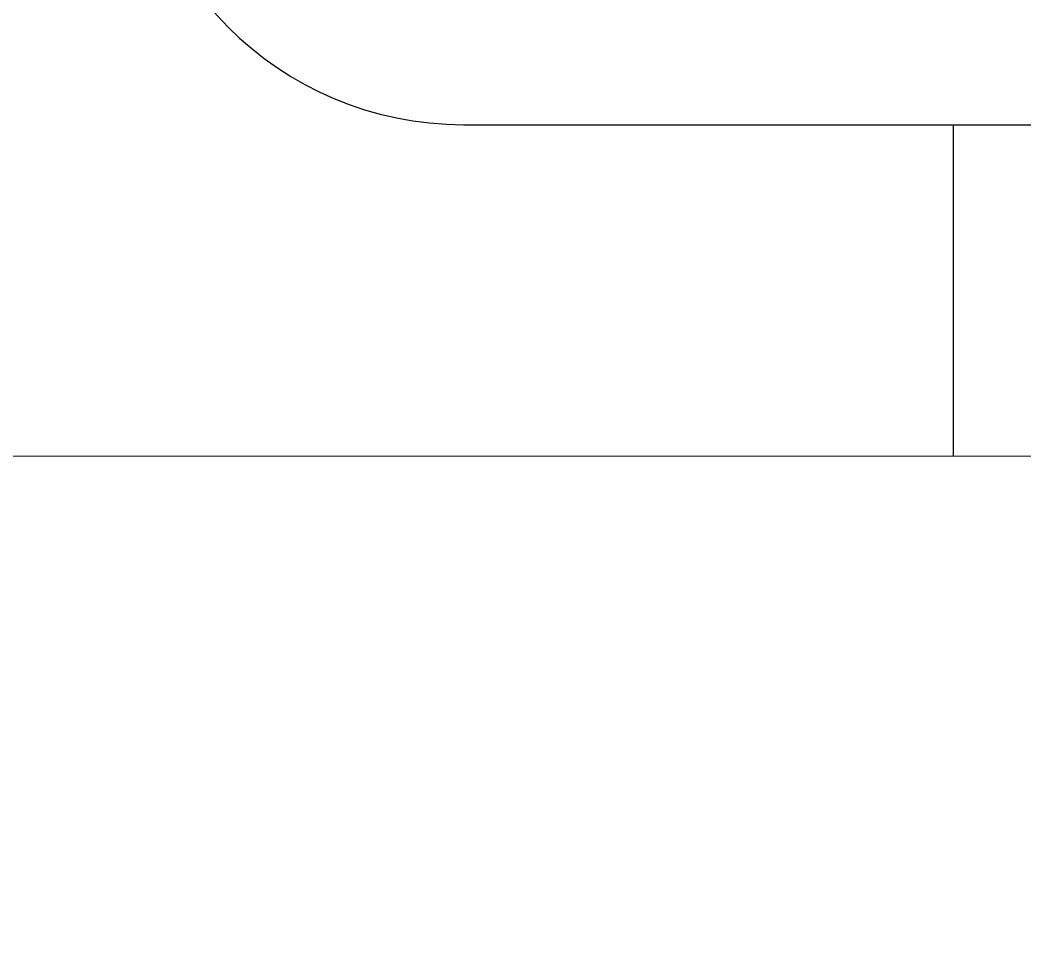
# Model space of a CAD drawing. Extents: x -12260 to 57327, y -29287 to 19916.
# Drawn here: x 12622.7 to 12681.8, y 7732.3 to 7786.1 of the extents above; entities that cross this region are included whole.
import ezdxf

# ---------------------------------------------------------------- set-up
doc = ezdxf.new("R2010")
doc.units = 0
doc.header["$LTSCALE"] = 0.25
doc.linetypes.add('DASHDOT', pattern=[25.4, 12.7, -6.35, 0, -6.35])
for name, color, linetype, lineweight in [('01-First Floor$0$LOADING', 253, 'Continuous', 5), ('01-First Floor$0$NEW Wall', 166, 'Continuous', 5), ('E-DIM', 6, 'Continuous', 18), ('E-LITE-CLNG-CNDT', 6, 'DASHDOT', 35)]:
    doc.layers.add(name, color=color, linetype=linetype, lineweight=lineweight)
doc.styles.get("Standard").update_dxf_attribs({"font": 'romans.shx'})
doc.dimstyles.get("Standard").update_dxf_attribs({"dimtxt": 150, "dimasz": 150, "dimexe": 0.18, "dimexo": 0.0625, "dimgap": 0.09, "dimtad": 0, "dimtih": 1, "dimtoh": 1, "dimdec": 0, "dimlfac": 0.1, "dimzin": 0, "dimdsep": 46, "dimtxsty": 'Standard', "dimcen": 0.09, "dimclrd": 6, "dimadec": 0, "dimazin": 0, "dimtfac": 1, "dimtdec": 0, "dimtofl": 0, "dimtmove": 0, "dimatfit": 3, "dimfxl": 1, "dimtolj": 1, "dimtzin": 0, "dimarcsym": 0})

# ---------------------------------------------------------------- blocks, each defined once
blk = doc.blocks.new('*X410')
at = {"color": 0}
for p, q in [((5, 3), (5, 3)), ((5, 3), (5, 3)), ((5, 3), (5, 3)), ((5, 3), (5, 3)), ((5, 3), (5, 3)), ((5, 3), (5, 3)), ((5, 3), (5, 3)), ((5, 3), (5, 3)), ((5, 3), (5, 3)), ((5, 3), (5, 3)), ((5, 3), (5, 3)), ((5, 3), (5, 3)), ((5, 3), (5, 3)), ((5, 3), (5, 3)), ((5, 3), (5, 3)), ((5, 3), (5, 3)), ((5, 3), (5, 3)), ((5, 3), (5, 3)), ((5, 3), (5, 3)), ((5, 3), (5, 3)), ((5, 3), (5, 3)), ((5, 3), (5, 3)), ((5, 3), (5, 3)), ((5, 3), (5, 3)), ((5, 3), (5, 3)), ((5, 3), (5, 3)), ((5, 3), (5, 3)), ((5, 3), (5, 3)), ((5, 3), (5, 3)), ((5, 3), (5, 3)), ((5, 3), (5, 3)), ((5, 3), (5, 3)), ((5, 3), (5, 3)), ((5, 3), (5, 3)), ((5, 3), (5, 3)), ((5, 3), (5, 3)), ((5, 3), (5, 3)), ((5, 3), (5, 3)), ((5, 3), (5, 3)), ((5, 3), (5, 3)), ((5, 3), (5, 3)), ((5, 3), (5, 3)), ((5, 3), (5, 3)), ((5, 3), (5, 3)), ((5, 3), (5, 3)), ((5, 3), (5, 3)), ((5, 3), (5, 3)), ((5, 3), (5, 3)), ((5, 3), (5, 3)), ((5, 3), (5, 3)), ((5, 3), (5, 3)), ((5, 3), (5, 3)), ((5, 3), (5, 3)), ((5, 3), (5, 3)), ((5, 3), (5, 3)), ((5, 3), (5, 3)), ((5, 3), (5, 3)), ((5, 3), (5, 3)), ((5, 3), (5, 3)), ((5, 3), (5, 3)), ((5, 3), (5, 3)), ((5, 3), (5, 3)), ((5, 3), (5, 3)), ((5, 3), (5, 3)), ((5, 3), (5, 3)), ((5, 3), (5, 3)), ((6, 3), (5, 3)), ((5, 3), (5, 3)), ((6, 3), (5, 3)), ((5, 3), (5, 3)), ((6, 3), (5, 3)), ((5, 3), (5, 3)), ((6, 3), (5, 3)), ((5, 3), (5, 3)), ((5, 3), (5, 3)), ((5, 3), (5, 3)), ((5, 3), (5, 3)), ((5, 3), (5, 3)), ((5, 3), (5, 3)), ((5, 3), (5, 3)), ((5, 3), (5, 3)), ((5, 3), (5, 3)), ((5, 3), (5, 3)), ((5, 3), (5, 3)), ((5, 3), (5, 3)), ((5, 3), (5, 3)), ((5, 3), (5, 3)), ((5, 3), (5, 3)), ((5, 3), (5, 3)), ((5, 3), (5, 3)), ((5, 3), (5, 3)), ((5, 3), (5, 3)), ((5, 3), (5, 3)), ((5, 3), (5, 3)), ((5, 3), (5, 3)), ((5, 3), (5, 3)), ((6, 3), (6, 3)), ((6, 3), (6, 3)), ((6, 3), (6, 3)), ((6, 3), (6, 3)), ((6, 3), (6, 3)), ((6, 3), (6, 3)), ((6, 3), (6, 3)), ((6, 3), (6, 3)), ((6, 3), (6, 3)), ((6, 3), (6, 3)), ((6, 3), (6, 3)), ((6, 3), (6, 3)), ((6, 3), (6, 3)), ((6, 3), (6, 3)), ((6, 3), (6, 3)), ((6, 3), (6, 3)), ((6, 3), (6, 3)), ((6, 3), (6, 3)), ((6, 3), (6, 3)), ((6, 3), (6, 3)), ((6, 3), (6, 3)), ((6, 3), (6, 3)), ((6, 3), (6, 3)), ((6, 3), (6, 3)), ((6, 3), (6, 3)), ((6, 3), (6, 3)), ((6, 3), (6, 3)), ((6, 3), (6, 3)), ((6, 3), (6, 3)), ((6, 3), (6, 3)), ((6, 3), (6, 3)), ((6, 3), (6, 3)), ((6, 3), (6, 3)), ((6, 3), (6, 3)), ((6, 3), (6, 3)), ((6, 3), (6, 3)), ((6, 3), (6, 3)), ((6, 3), (6, 3)), ((6, 3), (6, 3)), ((6, 3), (6, 3)), ((6, 3), (6, 3)), ((6, 3), (6, 3)), ((6, 3), (6, 3)), ((6, 3), (6, 3)), ((6, 3), (6, 3)), ((6, 3), (6, 3)), ((6, 3), (6, 3)), ((6, 3), (6, 3)), ((6, 3), (6, 3)), ((6, 3), (6, 3)), ((6, 3), (6, 3)), ((6, 3), (6, 3)), ((6, 3), (6, 3)), ((6, 3), (6, 3)), ((6, 3), (6, 3)), ((6, 3), (6, 3)), ((6, 3), (6, 3)), ((6, 3), (6, 3)), ((6, 3), (6, 3)), ((6, 3), (6, 3)), ((6, 3), (6, 3)), ((6, 3), (6, 3)), ((6, 3), (6, 3)), ((6, 3), (6, 3)), ((6, 3), (6, 3)), ((6, 3), (6, 3)), ((6, 3), (6, 3)), ((6, 3), (6, 3)), ((6, 3), (6, 3)), ((6, 3), (6, 3)), ((6, 3), (6, 3)), ((6, 3), (6, 3)), ((6, 3), (6, 3)), ((6, 3), (6, 3)), ((6, 3), (6, 3)), ((6, 3), (6, 3)), ((6, 3), (6, 3)), ((6, 3), (6, 3)), ((6, 3), (6, 3)), ((6, 3), (6, 3)), ((6, 3), (6, 3)), ((6, 3), (6, 3)), ((6, 3), (6, 3)), ((6, 3), (6, 3)), ((6, 3), (6, 3)), ((6, 3), (6, 3)), ((6, 3), (6, 3)), ((6, 3), (6, 3)), ((6, 3), (6, 3)), ((6, 3), (6, 3)), ((6, 3), (6, 3)), ((6, 3), (6, 3)), ((6, 3), (6, 3)), ((6, 3), (6, 3)), ((6, 3), (6, 3)), ((6, 3), (6, 3)), ((6, 3), (6, 3)), ((6, 3), (6, 3)), ((6, 3), (6, 3)), ((6, 3), (6, 3)), ((6, 3), (6, 3)), ((6, 3), (6, 3)), ((6, 3), (6, 3)), ((6, 3), (6, 3)), ((6, 3), (6, 3)), ((6, 3), (6, 3)), ((6, 3), (6, 3)), ((6, 3), (6, 3)), ((6, 3), (6, 3)), ((6, 3), (6, 3)), ((6, 3), (6, 3)), ((6, 3), (6, 3)), ((6, 3), (6, 3)), ((6, 3), (6, 3)), ((6, 3), (6, 3)), ((6, 3), (6, 3)), ((6, 3), (6, 3)), ((6, 3), (6, 3)), ((6, 3), (6, 3)), ((6, 3), (6, 3)), ((6, 3), (6, 3)), ((6, 3), (6, 3)), ((6, 3), (6, 3)), ((6, 3), (6, 3)), ((6, 3), (6, 3)), ((6, 3), (6, 3)), ((6, 3), (6, 3)), ((6, 3), (6, 3)), ((6, 3), (6, 3)), ((6, 3), (6, 3)), ((6, 3), (6, 3)), ((6, 3), (6, 3)), ((6, 3), (6, 3)), ((6, 3), (6, 3)), ((6, 3), (6, 3)), ((6, 3), (6, 3)), ((6, 3), (6, 3)), ((6, 3), (6, 3)), ((6, 3), (6, 3)), ((6, 3), (6, 3)), ((6, 3), (6, 3)), ((6, 3), (6, 3)), ((6, 3), (6, 3)), ((6, 3), (6, 3)), ((6, 3), (6, 3)), ((6, 3), (6, 3)), ((6, 3), (6, 3)), ((6, 3), (6, 3)), ((6, 3), (6, 3)), ((6, 3), (6, 3)), ((6, 3), (6, 3)), ((6, 3), (6, 3)), ((6, 3), (6, 3)), ((6, 3), (6, 3)), ((6, 3), (6, 3)), ((6, 3), (6, 3)), ((6, 3), (6, 3)), ((6, 3), (6, 3)), ((6, 3), (6, 3)), ((6, 3), (6, 3)), ((6, 3), (6, 3)), ((6, 3), (6, 3)), ((6, 3), (6, 3)), ((6, 3), (6, 3)), ((6, 3), (6, 3)), ((6, 3), (6, 3)), ((6, 3), (6, 3)), ((6, 3), (6, 3)), ((6, 3), (6, 3)), ((6, 3), (6, 3)), ((6, 3), (6, 3)), ((6, 3), (6, 3)), ((6, 3), (6, 3)), ((6, 3), (6, 3)), ((6, 3), (6, 3)), ((6, 3), (6, 3)), ((6, 3), (6, 3)), ((6, 3), (6, 3)), ((6, 3), (6, 3)), ((6, 3), (6, 3)), ((6, 3), (6, 3)), ((6, 3), (6, 3)), ((6, 3), (6, 3)), ((6, 3), (6, 3)), ((6, 3), (6, 3)), ((6, 3), (6, 3)), ((6, 3), (6, 3)), ((6, 3), (6, 3)), ((6, 3), (6, 3)), ((6, 3), (6, 3)), ((6, 3), (6, 3)), ((6, 3), (6, 3)), ((6, 3), (6, 3)), ((6, 3), (6, 3)), ((6, 3), (6, 3)), ((6, 3), (6, 3)), ((6, 3), (6, 3)), ((6, 3), (6, 3)), ((6, 3), (6, 3)), ((6, 3), (6, 3)), ((6, 3), (6, 3)), ((6, 3), (6, 3)), ((6, 3), (6, 3)), ((6, 3), (6, 3)), ((6, 3), (5, 3)), ((6, 3), (5, 3)), ((6, 3), (5, 3)), ((6, 3), (5, 3)), ((6, 3), (5, 3)), ((6, 3), (6, 3)), ((6, 3), (6, 3)), ((6, 3), (6, 3)), ((6, 3), (6, 3)), ((6, 3), (6, 3)), ((6, 3), (6, 3)), ((6, 3), (6, 3)), ((6, 3), (6, 3)), ((6, 3), (6, 3)), ((6, 3), (6, 3)), ((6, 3), (6, 3)), ((6, 3), (6, 3)), ((6, 3), (6, 3)), ((6, 3), (6, 3)), ((6, 3), (6, 3)), ((6, 3), (6, 3)), ((6, 3), (6, 3)), ((6, 3), (6, 3)), ((6, 3), (6, 3)), ((6, 3), (6, 3)), ((6, 3), (6, 3)), ((6, 3), (6, 3)), ((6, 3), (6, 3)), ((6, 3), (6, 3)), ((6, 3), (6, 3)), ((6, 3), (6, 3)), ((6, 3), (6, 3)), ((6, 3), (6, 3)), ((6, 3), (6, 3)), ((6, 3), (6, 3)), ((6, 3), (6, 3)), ((6, 3), (6, 3)), ((6, 3), (6, 3)), ((6, 3), (6, 3)), ((6, 3), (6, 3)), ((6, 3), (6, 3)), ((6, 3), (6, 3)), ((6, 3), (6, 3)), ((6, 3), (6, 3)), ((6, 3), (6, 3)), ((6, 3), (6, 3)), ((6, 3), (6, 3)), ((6, 3), (6, 3)), ((6, 3), (6, 3)), ((6, 3), (6, 3)), ((6, 3), (6, 3)), ((6, 3), (6, 3)), ((6, 3), (6, 3)), ((6, 3), (6, 3)), ((6, 3), (6, 3)), ((6, 3), (6, 3)), ((6, 3), (6, 3)), ((6, 3), (6, 3)), ((6, 3), (6, 3)), ((6, 3), (6, 3)), ((6, 3), (6, 3)), ((6, 3), (6, 3)), ((6, 3), (6, 3)), ((6, 3), (6, 3)), ((6, 3), (6, 3)), ((6, 3), (6, 3)), ((6, 3), (6, 3)), ((6, 3), (6, 3)), ((6, 3), (6, 3)), ((6, 3), (6, 3)), ((6, 3), (6, 3)), ((6, 3), (6, 3)), ((6, 3), (6, 3)), ((6, 3), (6, 3)), ((6, 3), (6, 3)), ((6, 3), (6, 3)), ((6, 3), (6, 3)), ((6, 3), (6, 3)), ((6, 3), (6, 3)), ((6, 3), (6, 3)), ((6, 3), (6, 3)), ((6, 3), (6, 3)), ((6, 3), (6, 3)), ((6, 3), (6, 3)), ((6, 3), (6, 3)), ((6, 3), (6, 3)), ((6, 3), (6, 3)), ((6, 3), (6, 3)), ((6, 3), (6, 3)), ((6, 3), (6, 3)), ((6, 3), (6, 3)), ((6, 3), (6, 3)), ((6, 3), (6, 3)), ((6, 3), (6, 3)), ((6, 3), (6, 3)), ((6, 3), (6, 3)), ((6, 3), (6, 3)), ((6, 3), (6, 3)), ((6, 3), (6, 3)), ((6, 3), (6, 3)), ((6, 3), (6, 3)), ((6, 3), (6, 3)), ((6, 3), (6, 3)), ((6, 3), (6, 3)), ((6, 3), (6, 3)), ((6, 3), (6, 3)), ((6, 3), (6, 3)), ((6, 3), (6, 3)), ((6, 3), (6, 3)), ((6, 3), (6, 3)), ((6, 3), (6, 3)), ((6, 3), (6, 3)), ((6, 3), (6, 3)), ((6, 3), (6, 3)), ((6, 3), (6, 3)), ((6, 3), (6, 3)), ((6, 3), (6, 3)), ((6, 3), (6, 3)), ((6, 3), (6, 3)), ((6, 3), (6, 3)), ((6, 3), (6, 3)), ((6, 3), (6, 3)), ((6, 3), (6, 3)), ((6, 3), (6, 3)), ((6, 3), (6, 3)), ((6, 3), (6, 3)), ((6, 3), (6, 3)), ((6, 3), (6, 3)), ((6, 3), (6, 3)), ((6, 3), (6, 3)), ((6, 3), (6, 3)), ((6, 3), (6, 3)), ((6, 3), (6, 3)), ((6, 3), (6, 3)), ((6, 3), (6, 3)), ((6, 3), (6, 3)), ((6, 3), (6, 3)), ((6, 3), (6, 3)), ((6, 3), (6, 3)), ((6, 3), (6, 3)), ((6, 3), (6, 3)), ((6, 3), (6, 3)), ((6, 3), (6, 3)), ((6, 3), (6, 3)), ((6, 3), (6, 3)), ((6, 3), (6, 3)), ((6, 3), (6, 3)), ((6, 3), (6, 3)), ((6, 3), (6, 3)), ((6, 3), (6, 3)), ((6, 3), (6, 3)), ((6, 3), (6, 3)), ((6, 3), (6, 3)), ((6, 3), (6, 3)), ((6, 3), (6, 3)), ((6, 3), (6, 3)), ((6, 3), (6, 3)), ((6, 3), (6, 3)), ((6, 3), (6, 3)), ((6, 3), (6, 3)), ((6, 3), (6, 3)), ((6, 3), (6, 3)), ((6, 3), (6, 3)), ((6, 3), (6, 3)), ((6, 3), (6, 3)), ((6, 3), (6, 3)), ((6, 3), (6, 3)), ((6, 3), (6, 3)), ((6, 3), (6, 3)), ((6, 3), (6, 3)), ((6, 3), (6, 3)), ((6, 3), (6, 3)), ((6, 3), (6, 3)), ((6, 3), (6, 3)), ((6, 3), (6, 3)), ((6, 3), (6, 3)), ((6, 3), (6, 3)), ((6, 3), (6, 3)), ((6, 3), (6, 3)), ((6, 3), (6, 3)), ((6, 3), (6, 3)), ((6, 3), (6, 3)), ((6, 3), (6, 3)), ((6, 3), (6, 3)), ((6, 3), (6, 3)), ((6, 3), (6, 3)), ((6, 3), (6, 3)), ((6, 3), (6, 3)), ((6, 3), (6, 3)), ((6, 3), (6, 3)), ((6, 3), (6, 3)), ((6, 3), (6, 3)), ((6, 3), (6, 3)), ((6, 3), (6, 3)), ((6, 3), (6, 3)), ((6, 3), (6, 3)), ((6, 3), (6, 3)), ((6, 3), (6, 3)), ((6, 3), (6, 3)), ((6, 3), (6, 3)), ((6, 3), (6, 3)), ((6, 3), (6, 3)), ((6, 3), (6, 3)), ((6, 3), (6, 3)), ((6, 3), (6, 3)), ((6, 3), (6, 3)), ((6, 3), (6, 3)), ((6, 3), (6, 3)), ((6, 3), (6, 3)), ((6, 3), (6, 3)), ((6, 3), (6, 3)), ((6, 3), (6, 3)), ((6, 3), (6, 3)), ((6, 3), (6, 3)), ((6, 3), (6, 3)), ((6, 3), (6, 3)), ((6, 3), (6, 3)), ((6, 3), (6, 3)), ((6, 3), (6, 3)), ((6, 3), (6, 3)), ((6, 3), (6, 3)), ((6, 3), (6, 3)), ((6, 3), (6, 3)), ((6, 3), (6, 3)), ((6, 3), (6, 3)), ((6, 3), (6, 3)), ((6, 3), (6, 3)), ((6, 3), (6, 3)), ((6, 3), (6, 3)), ((6, 3), (6, 3)), ((6, 3), (6, 3)), ((6, 3), (6, 3)), ((6, 3), (6, 3)), ((6, 3), (6, 3)), ((6, 3), (6, 3)), ((6, 3), (6, 3)), ((6, 3), (6, 3)), ((6, 3), (6, 3)), ((6, 3), (6, 3)), ((6, 3), (6, 3)), ((6, 3), (6, 3)), ((6, 3), (6, 3)), ((6, 3), (6, 3)), ((6, 3), (6, 3)), ((6, 3), (6, 3)), ((6, 3), (6, 3)), ((6, 3), (6, 3)), ((6, 3), (6, 3)), ((6, 3), (6, 3)), ((6, 3), (6, 3)), ((6, 3), (6, 3)), ((6, 3), (6, 3)), ((6, 3), (6, 3)), ((6, 3), (6, 3)), ((6, 3), (6, 3)), ((6, 3), (6, 3)), ((6, 3), (6, 3)), ((6, 3), (6, 3)), ((6, 3), (6, 3)), ((6, 3), (6, 3)), ((6, 3), (6, 3)), ((6, 3), (6, 3)), ((6, 3), (6, 3)), ((6, 3), (6, 3)), ((6, 3), (6, 3)), ((6, 3), (6, 3)), ((6, 3), (6, 3)), ((6, 3), (6, 3)), ((6, 3), (6, 3)), ((6, 3), (6, 3)), ((6, 3), (6, 3)), ((6, 3), (6, 3)), ((6, 3), (6, 3)), ((6, 3), (6, 3)), ((6, 3), (6, 3)), ((6, 3), (6, 3)), ((6, 3), (6, 3)), ((6, 3), (6, 3)), ((6, 3), (6, 3)), ((6, 3), (6, 3)), ((6, 3), (6, 3)), ((6, 3), (6, 3)), ((6, 3), (6, 3)), ((6, 3), (6, 3)), ((6, 3), (6, 3)), ((6, 3), (6, 3)), ((6, 3), (6, 3)), ((6, 3), (6, 3)), ((6, 3), (6, 3)), ((6, 3), (6, 3)), ((6, 3), (6, 3)), ((6, 3), (6, 3)), ((6, 3), (6, 3)), ((6, 3), (6, 3)), ((6, 3), (6, 3)), ((6, 3), (6, 3)), ((6, 3), (6, 3)), ((6, 3), (6, 3)), ((6, 3), (6, 3)), ((6, 3), (6, 3)), ((6, 3), (6, 3)), ((6, 3), (6, 3)), ((6, 3), (6, 3)), ((6, 3), (6, 3)), ((6, 3), (6, 3)), ((6, 3), (6, 3)), ((6, 3), (6, 3)), ((6, 3), (6, 3)), ((6, 3), (6, 3)), ((6, 3), (6, 3)), ((6, 3), (6, 3)), ((6, 3), (6, 3)), ((6, 3), (6, 3)), ((6, 3), (6, 3)), ((6, 3), (6, 3)), ((6, 3), (6, 3)), ((6, 3), (6, 3)), ((6, 3), (6, 3)), ((6, 3), (6, 3)), ((6, 3), (6, 3)), ((6, 3), (6, 3)), ((6, 3), (6, 3))]:
    blk.add_line(p, q, dxfattribs=at)
blk = doc.blocks.new('*X411')
at = {"color": 0}
for p, q in [((13, 1), (13, 1)), ((13, 1), (13, 1)), ((13, 1), (13, 1)), ((13, 1), (13, 1)), ((13, 1), (13, 1)), ((13, 1), (13, 1)), ((13, 1), (13, 1)), ((13, 1), (13, 1)), ((13, 1), (13, 1)), ((13, 1), (13, 1)), ((13, 1), (13, 1)), ((13, 1), (13, 1)), ((13, 1), (13, 1)), ((13, 1), (13, 1)), ((13, 1), (13, 1)), ((13, 1), (14, 1)), ((13, 1), (14, 1)), ((13, 1), (14, 1)), ((13, 1), (13, 1)), ((13, 1), (13, 1)), ((13, 1), (13, 1)), ((13, 1), (13, 1)), ((13, 1), (13, 1)), ((13, 1), (13, 1)), ((13, 1), (13, 1)), ((13, 1), (13, 1)), ((13, 1), (13, 1)), ((13, 1), (13, 1)), ((13, 1), (13, 1)), ((13, 1), (13, 1)), ((13, 1), (13, 1)), ((13, 1), (13, 1)), ((13, 1), (13, 1)), ((13, 1), (13, 1)), ((13, 1), (13, 1)), ((13, 1), (13, 1)), ((13, 1), (13, 1)), ((13, 1), (13, 1)), ((13, 1), (13, 1)), ((13, 1), (13, 1)), ((13, 1), (13, 1)), ((13, 1), (13, 1)), ((13, 1), (13, 1)), ((13, 1), (13, 1)), ((13, 1), (13, 1)), ((13, 1), (13, 1)), ((13, 1), (13, 1)), ((13, 1), (13, 1)), ((13, 1), (13, 1)), ((13, 1), (13, 1)), ((13, 1), (13, 1)), ((13, 1), (13, 1)), ((13, 1), (13, 1)), ((13, 1), (13, 1)), ((13, 1), (13, 1)), ((13, 1), (13, 1)), ((13, 1), (13, 1)), ((13, 1), (13, 1)), ((13, 1), (13, 1)), ((13, 1), (13, 1)), ((13, 1), (13, 1)), ((13, 1), (13, 1)), ((13, 1), (13, 1)), ((13, 1), (13, 1)), ((13, 1), (13, 1)), ((13, 1), (13, 1)), ((13, 1), (13, 1)), ((13, 1), (13, 1)), ((13, 1), (13, 1)), ((13, 1), (13, 1)), ((13, 1), (13, 1)), ((13, 1), (13, 1)), ((13, 1), (13, 1)), ((13, 1), (13, 1)), ((13, 1), (13, 1)), ((13, 1), (13, 1)), ((13, 1), (13, 1)), ((13, 1), (13, 1)), ((13, 1), (13, 1)), ((13, 1), (13, 1)), ((13, 1), (13, 1)), ((13, 1), (13, 1)), ((13, 1), (13, 1)), ((13, 1), (13, 1)), ((13, 1), (13, 1)), ((13, 1), (13, 1)), ((13, 1), (13, 1)), ((13, 1), (13, 1)), ((13, 1), (13, 1)), ((13, 1), (13, 1)), ((13, 1), (13, 1)), ((13, 1), (13, 1)), ((13, 1), (13, 1)), ((13, 1), (13, 1)), ((13, 1), (13, 1)), ((13, 1), (13, 1)), ((13, 1), (13, 1)), ((13, 1), (13, 1)), ((13, 1), (13, 1)), ((13, 1), (13, 1)), ((13, 1), (13, 1)), ((13, 1), (13, 1)), ((13, 1), (13, 1)), ((13, 1), (13, 1)), ((13, 1), (13, 1)), ((13, 1), (13, 1)), ((13, 1), (13, 1)), ((13, 1), (13, 1)), ((13, 1), (13, 1)), ((13, 1), (13, 1)), ((13, 1), (13, 1)), ((13, 1), (13, 1)), ((13, 1), (13, 1)), ((13, 1), (13, 1)), ((13, 1), (13, 1)), ((13, 1), (13, 1)), ((13, 1), (13, 1)), ((13, 1), (13, 1)), ((13, 1), (13, 1)), ((13, 1), (13, 1)), ((13, 1), (13, 1)), ((13, 1), (13, 1)), ((13, 1), (13, 1)), ((13, 1), (14, 1)), ((13, 0), (13, 0)), ((13, 0), (13, 0)), ((13, 0), (13, 0)), ((13, 0), (13, 0)), ((13, 0), (13, 0)), ((13, 0), (13, 0)), ((13, 0), (13, 0)), ((13, 0), (13, 0)), ((13, 0), (13, 0)), ((13, 0), (13, 0)), ((13, 0), (13, 0)), ((13, 0), (13, 0)), ((13, 0), (13, 0)), ((13, 0), (13, 0)), ((13, 0), (13, 0)), ((13, 0), (13, 0)), ((13, 0), (13, 0)), ((13, 0), (13, 0)), ((13, 0), (13, 0)), ((13, 0), (13, 0)), ((13, 0), (13, 0)), ((13, 0), (13, 0)), ((13, 0), (13, 0)), ((13, 0), (13, 0)), ((13, 0), (13, 0)), ((13, 0), (13, 0)), ((13, 0), (13, 0)), ((13, 0), (13, 0)), ((13, 0), (13, 0)), ((13, 0), (13, 0)), ((13, 0), (13, 0)), ((13, 0), (13, 0)), ((13, 0), (13, 0)), ((13, 0), (13, 0)), ((13, 0), (13, 0)), ((13, 0), (13, 0)), ((13, 0), (13, 0)), ((13, 0), (13, 0)), ((13, 0), (13, 0)), ((13, 0), (13, 0)), ((13, 0), (13, 0)), ((13, 0), (13, 0)), ((13, 0), (13, 0)), ((13, 0), (13, 0)), ((13, 0), (13, 0)), ((13, 0), (13, 0)), ((13, 0), (13, 0)), ((13, 0), (13, 0)), ((13, 0), (14, 0)), ((13, 0), (14, 0)), ((13, 0), (13, 0)), ((13, 0), (14, 0)), ((14, 1), (14, 1)), ((14, 1), (14, 1)), ((14, 1), (14, 1)), ((14, 1), (14, 1)), ((14, 1), (14, 1)), ((14, 1), (14, 1)), ((14, 1), (14, 1)), ((14, 1), (14, 1)), ((14, 1), (14, 1)), ((14, 1), (14, 1)), ((14, 1), (14, 1)), ((14, 1), (14, 1)), ((14, 1), (14, 1)), ((14, 1), (14, 1)), ((14, 1), (14, 1)), ((14, 1), (14, 1)), ((14, 1), (14, 1)), ((14, 1), (14, 1)), ((14, 1), (14, 1)), ((14, 1), (14, 1)), ((14, 1), (14, 1)), ((14, 1), (14, 1)), ((14, 1), (14, 1)), ((14, 1), (14, 1)), ((14, 1), (14, 1)), ((14, 1), (14, 1)), ((14, 1), (14, 1)), ((14, 1), (14, 1)), ((14, 1), (14, 1)), ((14, 1), (14, 1)), ((14, 1), (14, 1)), ((14, 1), (14, 1)), ((14, 1), (14, 1)), ((14, 1), (14, 1)), ((14, 1), (14, 1)), ((14, 1), (14, 1)), ((14, 1), (14, 1)), ((14, 1), (14, 1)), ((14, 1), (14, 1)), ((14, 1), (14, 1)), ((14, 1), (14, 1)), ((14, 1), (14, 1)), ((14, 1), (14, 1)), ((14, 1), (14, 1)), ((14, 1), (14, 1)), ((14, 1), (14, 1)), ((14, 1), (14, 1)), ((14, 1), (14, 1)), ((14, 1), (14, 1)), ((14, 1), (14, 1)), ((14, 1), (14, 1)), ((14, 1), (14, 1)), ((14, 1), (14, 1)), ((14, 1), (14, 1)), ((14, 1), (14, 1)), ((14, 1), (14, 1)), ((14, 1), (14, 1)), ((14, 1), (14, 1)), ((14, 1), (14, 1)), ((14, 1), (14, 1)), ((14, 1), (14, 1)), ((14, 1), (14, 1)), ((14, 1), (14, 1)), ((14, 1), (14, 1)), ((14, 1), (14, 1)), ((14, 1), (14, 1)), ((14, 1), (14, 1)), ((14, 1), (14, 1)), ((14, 1), (14, 1)), ((14, 1), (14, 1)), ((14, 1), (14, 1)), ((14, 1), (14, 1)), ((14, 1), (14, 1)), ((14, 1), (14, 1)), ((14, 1), (14, 1)), ((14, 1), (14, 1)), ((14, 1), (14, 1)), ((14, 1), (14, 1)), ((14, 1), (14, 1)), ((14, 1), (14, 1)), ((14, 1), (14, 1)), ((14, 1), (14, 1)), ((14, 1), (14, 1)), ((14, 1), (14, 1)), ((14, 1), (14, 1)), ((14, 1), (14, 1)), ((14, 1), (14, 1)), ((14, 1), (14, 1)), ((14, 1), (14, 1)), ((14, 1), (14, 1)), ((14, 1), (14, 1)), ((14, 1), (14, 1)), ((14, 1), (14, 1)), ((14, 1), (14, 1)), ((14, 0), (14, 0)), ((14, 0), (14, 0)), ((14, 0), (14, 0)), ((14, 0), (14, 0)), ((14, 0), (14, 0)), ((14, 0), (14, 0)), ((14, 0), (14, 0)), ((14, 0), (14, 0)), ((14, 0), (14, 0)), ((14, 0), (14, 0)), ((14, 0), (14, 0)), ((14, 0), (14, 0)), ((14, 0), (14, 0)), ((14, 0), (14, 0)), ((14, 0), (14, 0)), ((14, 0), (14, 0)), ((14, 0), (14, 0)), ((14, 0), (14, 0)), ((14, 0), (14, 0)), ((14, 0), (14, 0)), ((14, 0), (14, 0)), ((14, 0), (14, 0)), ((14, 0), (14, 0)), ((14, 0), (14, 0)), ((14, 0), (14, 0)), ((14, 0), (14, 0)), ((14, 0), (14, 0)), ((14, 0), (14, 0)), ((14, 0), (14, 0)), ((14, 0), (14, 0)), ((14, 0), (14, 0)), ((14, 0), (14, 0)), ((14, 0), (14, 0)), ((14, 0), (14, 0)), ((14, 0), (14, 0)), ((14, 0), (14, 0)), ((14, 0), (14, 0)), ((14, 0), (14, 0)), ((14, 0), (14, 0)), ((14, 0), (14, 0)), ((14, 0), (14, 0)), ((14, 0), (14, 0)), ((14, 0), (14, 0)), ((14, 0), (14, 0)), ((14, 0), (14, 0)), ((14, 0), (14, 0)), ((14, 0), (14, 0)), ((14, 0), (14, 0)), ((13, 0), (13, 0)), ((13, 0), (14, 0)), ((13, 0), (13, 0)), ((13, 0), (14, 0)), ((13, 0), (13, 0)), ((13, 0), (14, 0)), ((13, 0), (13, 0)), ((13, 0), (13, 0)), ((13, 0), (13, 0)), ((13, 0), (13, 0)), ((13, 0), (14, 0)), ((13, 0), (13, 0)), ((13, 0), (14, 0)), ((13, 0), (13, 0)), ((13, 0), (14, 0)), ((13, 0), (13, 0)), ((13, 0), (14, 0)), ((13, 0), (13, 0)), ((13, 0), (14, 0)), ((13, 0), (13, 0)), ((13, 0), (14, 0)), ((13, 0), (13, 0)), ((13, 0), (14, 0)), ((13, 0), (13, 0)), ((13, 0), (13, 0)), ((13, 0), (13, 0)), ((13, 0), (14, 0)), ((13, 0), (13, 0)), ((13, 0), (14, 0)), ((13, 0), (13, 0)), ((13, 0), (14, 0)), ((13, 0), (13, 0)), ((13, 0), (14, 0)), ((13, 0), (13, 0)), ((13, 0), (13, 0)), ((13, 0), (13, 0)), ((13, 0), (13, 0)), ((13, 0), (13, 0)), ((13, 0), (13, 0)), ((13, 0), (13, 0)), ((13, 0), (13, 0)), ((13, 0), (13, 0)), ((13, 0), (13, 0)), ((13, 0), (13, 0)), ((13, 0), (13, 0)), ((13, 0), (13, 0)), ((13, 0), (13, 0)), ((13, 0), (13, 0)), ((13, 0), (13, 0)), ((13, 0), (13, 0)), ((13, 0), (13, 0)), ((13, 0), (13, 0)), ((13, 0), (13, 0)), ((13, 0), (13, 0)), ((13, 0), (13, 0)), ((13, 0), (13, 0)), ((13, 0), (13, 0)), ((13, 0), (13, 0)), ((13, 0), (13, 0)), ((13, 0), (13, 0)), ((13, 0), (13, 0)), ((13, 0), (13, 0)), ((13, 0), (13, 0)), ((13, 0), (13, 0)), ((13, -1), (13, -1)), ((13, -1), (13, -1)), ((13, -1), (13, -1)), ((13, -1), (13, -1)), ((13, -1), (13, -1)), ((13, -1), (14, -1)), ((13, -1), (13, -1)), ((14, 0), (14, 0)), ((14, 0), (14, 0)), ((14, 0), (14, 0)), ((14, 0), (14, 0)), ((14, 0), (14, 0)), ((14, 0), (14, 0)), ((14, 0), (14, 0)), ((14, 0), (14, 0)), ((14, 0), (14, 0)), ((14, 0), (14, 0)), ((14, 0), (14, 0)), ((14, 0), (14, 0)), ((14, 0), (14, 0)), ((14, 0), (14, 0)), ((14, 0), (14, 0)), ((13, 0), (14, 0)), ((14, 0), (14, 0)), ((14, 0), (14, 0)), ((14, 0), (14, 0)), ((14, 0), (14, 0)), ((14, 0), (14, 0)), ((14, 0), (14, 0)), ((14, 0), (14, 0)), ((14, 0), (14, 0)), ((14, 0), (14, 0)), ((14, 0), (14, 0)), ((14, 0), (14, 0)), ((14, 0), (14, 0)), ((14, 0), (14, 0)), ((14, 0), (14, 0)), ((14, 0), (14, 0)), ((14, 0), (14, 0)), ((14, 0), (14, 0)), ((14, 0), (14, 0)), ((14, 0), (14, 0)), ((14, 0), (14, 0)), ((14, 0), (14, 0)), ((14, 0), (14, 0)), ((14, 0), (14, 0)), ((14, 0), (14, 0)), ((14, 0), (14, 0)), ((14, 0), (14, 0)), ((14, 0), (14, 0)), ((14, 0), (14, 0)), ((14, 0), (14, 0)), ((14, 0), (14, 0)), ((14, 0), (14, 0)), ((14, 0), (14, 0)), ((14, 0), (14, 0)), ((14, 0), (14, 0)), ((14, -1), (14, -1)), ((14, -1), (14, -1)), ((14, -1), (14, -1)), ((14, -1), (14, -1)), ((14, -1), (14, -1))]:
    blk.add_line(p, q, dxfattribs=at)
blk = doc.blocks.new('01-First Floor$0$GF21018-P')
at = {"color": 0}
for p, q in [((0.220494, 0.475631), (0.220494, 0.067498)), ((0.240011, 0.322592), (0.240011, 0.140001)), ((0.220494, 0.293723), (0.240011, 0.293723))]:
    blk.add_line(p, q, dxfattribs=at)
for points in [[(0.240011, 0.293723), (0.240011, 0.293723), (0.240011, 0.293723), (0.240011, 0.293723), (0.240011, 0.293723), (0.240011, 0.293723), (0.240011, 0.293723), (0.240011, 0.293723), (0.240011, 0.293723), (0.240011, 0.293723), (0.240011, 0.293723), (0.240011, 0.293723), (0.240011, 0.293723), (0.240011, 0.293723), (0.240011, 0.293723), (0.240011, 0.293723), (0.240011, 0.293723), (0.240011, 0.293723), (0.240011, 0.293723), (0.240011, 0.293723), (0.240011, 0.293723), (0.240011, 0.293723), (0.240011, 0.293723), (0.240011, 0.293723), (0.240011, 0.293723), (0.240011, 0.293723), (0.240011, 0.293723), (0.240011, 0.293723), (0.240011, 0.293723), (0.240011, 0.293723), (0.240011, 0.293723), (0.240011, 0.293723), (0.240011, 0.293723), (0.240011, 0.293723), (0.240011, 0.293723), (0.240011, 0.293723), (0.240011, 0.293723), (0.240011, 0.293723), (0.240011, 0.293723), (0.240011, 0.293723), (0.240011, 0.293723), (0.240011, 0.293723), (0.240011, 0.293723), (0.240011, 0.293723), (0.240011, 0.293723), (0.240011, 0.293723), (0.240011, 0.293723), (0.240011, 0.293723), (0.240011, 0.293723), (0.240011, 0.293723), (0.240011, 0.293723), (0.240011, 0.293723), (0.240011, 0.293723), (0.240011, 0.293723), (0.240011, 0.293723), (0.240011, 0.293723), (0.240011, 0.293723), (0.240011, 0.293723), (0.240011, 0.293723), (0.240011, 0.293723), (0.240011, 0.293723), (0.240011, 0.293723), (0.240011, 0.293723), (0.240011, 0.293723), (0.240011, 0.293723), (0.240011, 0.293723), (0.240011, 0.293723), (0.240011, 0.293723), (0.240011, 0.293723), (0.240011, 0.293723), (0.240011, 0.293723), (0.240011, 0.293723), (0.240011, 0.293723), (0.240011, 0.293723), (0.240011, 0.293723), (0.240011, 0.293723), (0.240011, 0.293723), (0.240011, 0.293723), (0.240011, 0.293723), (0.240011, 0.293723), (0.240011, 0.293723), (0.240011, 0.293723), (0.240011, 0.293723), (0.240011, 0.293723), (0.240011, 0.293723), (0.240011, 0.293723), (0.240011, 0.293723), (0.240011, 0.293723), (0.240011, 0.293723), (0.240011, 0.293723), (0.240011, 0.293723), (0.240011, 0.293723), (0.240011, 0.293723), (0.240011, 0.293723), (0.240011, 0.293723), (0.240011, 0.293723), (0.240011, 0.293723), (0.240011, 0.293723), (0.240011, 0.293723), (0.240011, 0.293723), (0.240011, 0.293723), (0.240011, 0.293723), (0.240011, 0.293723), (0.240011, 0.293723), (0.240011, 0.293723), (0.240011, 0.293723), (0.240011, 0.293723), (0.240011, 0.293723), (0.240011, 0.293723), (0.240011, 0.293723), (0.240011, 0.293723), (0.240011, 0.293723), (0.240011, 0.293723), (0.240011, 0.293723), (0.240011, 0.293723), (0.240011, 0.293723), (0.240011, 0.293723), (0.240011, 0.293723), (0.240011, 0.293723), (0.240011, 0.293723), (0.240011, 0.293723), (0.240011, 0.293723), (0.240011, 0.293723), (0.240011, 0.293723), (0.240011, 0.293723), (0.240011, 0.293723), (0.240011, 0.293723), (0.240011, 0.293723), (0.240011, 0.293723), (0.240011, 0.293723), (0.240011, 0.293723), (0.240011, 0.293723), (0.240011, 0.293723), (0.240011, 0.293723), (0.240011, 0.293723), (0.240011, 0.293723), (0.240011, 0.293723), (0.240011, 0.293723), (0.240011, 0.293723), (0.240011, 0.293723), (0.240011, 0.293723), (0.240011, 0.293723), (0.240011, 0.293723), (0.240011, 0.293723), (0.240011, 0.293723), (0.240011, 0.293723), (0.240011, 0.293723), (0.240011, 0.293723), (0.240011, 0.293723), (0.240011, 0.293723), (0.240011, 0.293723), (0.240011, 0.293723), (0.240011, 0.293723), (0.240011, 0.293723), (0.240011, 0.293723), (0.240011, 0.293723), (0.240011, 0.293723), (0.240011, 0.293723), (0.240011, 0.293723), (0.240011, 0.293723), (0.240011, 0.293723), (0.240011, 0.293723), (0.240011, 0.293723), (0.240011, 0.293723), (0.240011, 0.293723), (0.240011, 0.293723), (0.240011, 0.293723), (0.240011, 0.293723), (0.240011, 0.293723), (0.240011, 0.293723), (0.240011, 0.293723), (0.240011, 0.293723), (0.240011, 0.293723), (0.240011, 0.293723), (0.240011, 0.293723), (0.240011, 0.293723), (0.240011, 0.293723), (0.240011, 0.293723), (0.240011, 0.293723), (0.240011, 0.293723), (0.240011, 0.293723), (0.240011, 0.293723), (0.240011, 0.293723), (0.240011, 0.293723), (0.240011, 0.293723), (0.240011, 0.293723), (0.240011, 0.293723), (0.240011, 0.293723), (0.240011, 0.293723), (0.240011, 0.293723), (0.240011, 0.293723), (0.240011, 0.293723), (0.240011, 0.293723), (0.240011, 0.293723), (0.240011, 0.293723), (0.240011, 0.293723), (0.240011, 0.293723), (0.240011, 0.293723), (0.240011, 0.293723), (0.240011, 0.293723), (0.240011, 0.293723), (0.240011, 0.293723), (0.240011, 0.293723), (0.240011, 0.293723), (0.240011, 0.293723), (0.240011, 0.293723), (0.240011, 0.293723), (0.240011, 0.293723), (0.240011, 0.293723), (0.240011, 0.293723), (0.240011, 0.293723), (0.240011, 0.293723), (0.240011, 0.293723), (0.240011, 0.293723), (0.240011, 0.293723), (0.240011, 0.293723), (0.240011, 0.293723), (0.240011, 0.293723), (0.240011, 0.293723), (0.240011, 0.293723), (0.240011, 0.293723), (0.240011, 0.293723), (0.240011, 0.293723), (0.240011, 0.293723), (0.240011, 0.293723), (0.240011, 0.293723), (0.240011, 0.293723), (0.240011, 0.293723), (0.240011, 0.293723), (0.240011, 0.293723), (0.240011, 0.293723), (0.240011, 0.293723), (0.240011, 0.293723), (0.240011, 0.293723), (0.240011, 0.293723), (0.240011, 0.293723), (0.240011, 0.293723), (0.240011, 0.293723), (0.240011, 0.293723), (0.240011, 0.293723), (0.240011, 0.293723), (0.240011, 0.293723), (0.240011, 0.293723), (0.240011, 0.293723), (0.240011, 0.293723), (0.240011, 0.293723), (0.240011, 0.293723), (0.240011, 0.293723), (0.240011, 0.293723), (0.240011, 0.293723), (0.240011, 0.293723), (0.240011, 0.293723), (0.240011, 0.293723), (0.240011, 0.293723), (0.240011, 0.293723), (0.240011, 0.293723), (0.240011, 0.293723), (0.240011, 0.293723), (0.240011, 0.293723), (0.240011, 0.293723), (0.240011, 0.293723), (0.240011, 0.293723), (0.240011, 0.293723), (0.240011, 0.293723), (0.240011, 0.293723), (0.240011, 0.293723), (0.240011, 0.293723), (0.240011, 0.293723), (0.240011, 0.293723), (0.240011, 0.293723), (0.240011, 0.293723), (0.240011, 0.293723), (0.240011, 0.293723), (0.240011, 0.293723), (0.240011, 0.293723), (0.240011, 0.293723), (0.240011, 0.293723)], [(0.240011, 0.293723), (0.240011, 0.293723), (0.240011, 0.293723), (0.240011, 0.293723), (0.240011, 0.293723), (0.240011, 0.293723), (0.240011, 0.293723), (0.240011, 0.293723), (0.240011, 0.293723), (0.240011, 0.293723), (0.240011, 0.293723), (0.240011, 0.293723), (0.240011, 0.293723), (0.240011, 0.293723), (0.240011, 0.293723), (0.240011, 0.293723), (0.240011, 0.293723), (0.240011, 0.293723), (0.240011, 0.293723), (0.240011, 0.293723), (0.240011, 0.293723), (0.240011, 0.293723), (0.240011, 0.293723), (0.240011, 0.293723), (0.240011, 0.293723), (0.240011, 0.293723), (0.240011, 0.293723), (0.240011, 0.293723), (0.240011, 0.293723), (0.240011, 0.293723), (0.240011, 0.293723), (0.240011, 0.293723), (0.240011, 0.293723), (0.240011, 0.293723), (0.240011, 0.293723), (0.240011, 0.293723), (0.240011, 0.293723), (0.240011, 0.293723), (0.240011, 0.293723), (0.240011, 0.293723), (0.240011, 0.293723), (0.240011, 0.293723), (0.240011, 0.293723), (0.240011, 0.293723), (0.240011, 0.293723), (0.240011, 0.293723), (0.240011, 0.293723), (0.240011, 0.293723), (0.240011, 0.293723), (0.240011, 0.293723), (0.240011, 0.293723), (0.240011, 0.293723), (0.240011, 0.293723), (0.240011, 0.293723), (0.240011, 0.293723), (0.240011, 0.293723), (0.240011, 0.293723), (0.240011, 0.293723), (0.240011, 0.293723), (0.240011, 0.293723), (0.240011, 0.293723), (0.240011, 0.293723), (0.240011, 0.293723), (0.240011, 0.293723), (0.240011, 0.293723), (0.240011, 0.293723), (0.240011, 0.293723), (0.240011, 0.293723), (0.240011, 0.293723), (0.240011, 0.293723), (0.240011, 0.293723), (0.240011, 0.293723), (0.240011, 0.293723), (0.240011, 0.293723), (0.240011, 0.293723), (0.240011, 0.293723), (0.240011, 0.293723), (0.240011, 0.293723), (0.240011, 0.293723), (0.240011, 0.293723), (0.240011, 0.293723), (0.240011, 0.293723), (0.240011, 0.293723), (0.240011, 0.293723), (0.240011, 0.293723), (0.240011, 0.293723), (0.240011, 0.293723), (0.240011, 0.293723), (0.240011, 0.293723), (0.240011, 0.293723), (0.240011, 0.293723), (0.240011, 0.293723), (0.240011, 0.293723), (0.240011, 0.293723), (0.240011, 0.293723), (0.240011, 0.293723), (0.240011, 0.293723), (0.240011, 0.293723), (0.240011, 0.293723), (0.240011, 0.293723), (0.240011, 0.293723), (0.240011, 0.293723), (0.240011, 0.293723), (0.240011, 0.293723), (0.240011, 0.293723), (0.240011, 0.293723), (0.240011, 0.293723), (0.240011, 0.293723), (0.240011, 0.293723), (0.240011, 0.293723), (0.240011, 0.293723), (0.240011, 0.293723), (0.240011, 0.293723), (0.240011, 0.293723), (0.240011, 0.293723), (0.240011, 0.293723), (0.240011, 0.293723), (0.240011, 0.293723), (0.240011, 0.293723), (0.240011, 0.293723), (0.240011, 0.293723), (0.240011, 0.293723), (0.240011, 0.293723), (0.240011, 0.293723), (0.240011, 0.293723), (0.240011, 0.293723), (0.240011, 0.293723), (0.240011, 0.293723), (0.240011, 0.293723), (0.240011, 0.293723), (0.240011, 0.293723), (0.240011, 0.293723), (0.240011, 0.293723), (0.240011, 0.293723), (0.240011, 0.293723), (0.240011, 0.293723), (0.240011, 0.293723), (0.240011, 0.293723), (0.240011, 0.293723), (0.240011, 0.293723), (0.240011, 0.293723), (0.240011, 0.293723), (0.240011, 0.293723), (0.240011, 0.293723), (0.240011, 0.293723), (0.240011, 0.293723), (0.240011, 0.293723), (0.240011, 0.293723), (0.240011, 0.293723), (0.240011, 0.293723), (0.240011, 0.293723), (0.240011, 0.293723), (0.240011, 0.293723), (0.240011, 0.293723), (0.240011, 0.293723), (0.240011, 0.293723), (0.240011, 0.293723), (0.240011, 0.293723), (0.240011, 0.293723), (0.240011, 0.293723), (0.240011, 0.293723), (0.240011, 0.293723), (0.240011, 0.293723), (0.240011, 0.293723), (0.240011, 0.293723), (0.240011, 0.293723), (0.240011, 0.293723), (0.240011, 0.293723), (0.240011, 0.293723), (0.240011, 0.293723), (0.240011, 0.293723), (0.240011, 0.293723), (0.240011, 0.293723), (0.240011, 0.293723), (0.240011, 0.293723), (0.240011, 0.293723), (0.240011, 0.293723), (0.240011, 0.293723), (0.240011, 0.293723), (0.240011, 0.293723), (0.240011, 0.293723), (0.240011, 0.293723), (0.240011, 0.293723), (0.240011, 0.293723), (0.240011, 0.293723), (0.240011, 0.293723), (0.240011, 0.293723), (0.240011, 0.293723), (0.240011, 0.293723), (0.240011, 0.293723), (0.240011, 0.293723), (0.240011, 0.293723), (0.240011, 0.293723), (0.240011, 0.293723), (0.240011, 0.293723), (0.240011, 0.293723), (0.240011, 0.293723), (0.240011, 0.293723), (0.240011, 0.293723), (0.240011, 0.293723), (0.240011, 0.293723), (0.240011, 0.293723), (0.240011, 0.293723), (0.240011, 0.293723), (0.240011, 0.293723), (0.240011, 0.293723), (0.240011, 0.293723), (0.240011, 0.293723), (0.240011, 0.293723), (0.240011, 0.293723), (0.240011, 0.293723), (0.240011, 0.293723), (0.240011, 0.293723), (0.240011, 0.293723), (0.240011, 0.293723), (0.240011, 0.293723), (0.240011, 0.293723), (0.240011, 0.293723), (0.240011, 0.293723)], [(0.240011, 0.293723), (0.240011, 0.293723), (0.240011, 0.293723), (0.240011, 0.293723), (0.240011, 0.293723), (0.240011, 0.293723), (0.240011, 0.293723), (0.240011, 0.293723), (0.240011, 0.293723), (0.240011, 0.293723), (0.240011, 0.293723), (0.240011, 0.293723), (0.240011, 0.293723), (0.240011, 0.293723), (0.240011, 0.293723), (0.240011, 0.293723), (0.240011, 0.293723), (0.240011, 0.293723), (0.240011, 0.293723), (0.240011, 0.293723), (0.240011, 0.293723), (0.240011, 0.293723), (0.240011, 0.293723), (0.240011, 0.293723), (0.240011, 0.293723), (0.240011, 0.293723), (0.240011, 0.293723), (0.240011, 0.293723), (0.240011, 0.293723), (0.240011, 0.293723), (0.240011, 0.293723), (0.240011, 0.293723), (0.240011, 0.293723), (0.240011, 0.293723), (0.240011, 0.293723), (0.240011, 0.293723), (0.240011, 0.293723), (0.240011, 0.293723), (0.240011, 0.293723), (0.240011, 0.293723), (0.240011, 0.293723), (0.240011, 0.293723), (0.240011, 0.293723), (0.240011, 0.293723), (0.240011, 0.293723), (0.240011, 0.293723), (0.240011, 0.293723), (0.240011, 0.293723), (0.240011, 0.293723), (0.240011, 0.293723), (0.240011, 0.293723), (0.240011, 0.293723), (0.240011, 0.293723), (0.240011, 0.293723), (0.240011, 0.293723), (0.240011, 0.293723), (0.240011, 0.293723), (0.240011, 0.293723), (0.240011, 0.293723), (0.240011, 0.293723), (0.240011, 0.293723), (0.240011, 0.293723), (0.240011, 0.293723), (0.240011, 0.293723), (0.240011, 0.293723), (0.240011, 0.293723), (0.240011, 0.293723), (0.240011, 0.293723), (0.240011, 0.293723), (0.240011, 0.293723), (0.240011, 0.293723), (0.240011, 0.293723), (0.240011, 0.293723), (0.240011, 0.293723), (0.240011, 0.293723), (0.240011, 0.293723), (0.240011, 0.293723), (0.240011, 0.293723), (0.240011, 0.293723), (0.240011, 0.293723), (0.240011, 0.293723), (0.240011, 0.293723), (0.240011, 0.293723), (0.240011, 0.293723), (0.240011, 0.293723), (0.240011, 0.293723), (0.240011, 0.293723), (0.240011, 0.293723), (0.240011, 0.293723), (0.240011, 0.293723), (0.240011, 0.293723), (0.240011, 0.293723), (0.240011, 0.293723), (0.240011, 0.293723), (0.240011, 0.293723), (0.240011, 0.293723), (0.240011, 0.293723), (0.240011, 0.293723), (0.240011, 0.293723), (0.240011, 0.293723), (0.240011, 0.293723), (0.240011, 0.293723), (0.240011, 0.293723), (0.240011, 0.293723), (0.240011, 0.293723), (0.240011, 0.293723), (0.240011, 0.293723), (0.240011, 0.293723), (0.240011, 0.293723), (0.240011, 0.293723), (0.240011, 0.293723), (0.240011, 0.293723), (0.240011, 0.293723), (0.240011, 0.293723), (0.240011, 0.293723), (0.240011, 0.293723), (0.240011, 0.293723), (0.240011, 0.293723), (0.240011, 0.293723), (0.240011, 0.293723), (0.240011, 0.293723), (0.240011, 0.293723), (0.240011, 0.293723), (0.240011, 0.293723), (0.240011, 0.293723), (0.240011, 0.293723), (0.240011, 0.293723), (0.240011, 0.293723), (0.240011, 0.293723), (0.240011, 0.293723), (0.240011, 0.293723), (0.240011, 0.293723), (0.240011, 0.293723), (0.240011, 0.293723), (0.240011, 0.293723), (0.240011, 0.293723), (0.240011, 0.293723), (0.240011, 0.293723), (0.240011, 0.293723), (0.240011, 0.293723), (0.240011, 0.293723), (0.240011, 0.293723), (0.240011, 0.293723), (0.240011, 0.293723), (0.240011, 0.293723), (0.240011, 0.293723), (0.240011, 0.293723), (0.240011, 0.293723), (0.240011, 0.293723), (0.240011, 0.293723), (0.240011, 0.293723), (0.240011, 0.293723), (0.240011, 0.293723), (0.240011, 0.293723), (0.240011, 0.293723), (0.240011, 0.293723), (0.240011, 0.293723), (0.240011, 0.293723), (0.240011, 0.293723), (0.240011, 0.293723), (0.240011, 0.293723), (0.240011, 0.293723), (0.240011, 0.293723), (0.240011, 0.293723), (0.240011, 0.293723), (0.240011, 0.293723), (0.240011, 0.293723), (0.240011, 0.293723), (0.240011, 0.293723), (0.240011, 0.293723), (0.240011, 0.293723), (0.240011, 0.293723), (0.240011, 0.293723), (0.240011, 0.293723), (0.240011, 0.293723), (0.240011, 0.293723), (0.240011, 0.293723), (0.240011, 0.293723), (0.240011, 0.293723), (0.240011, 0.293723), (0.240011, 0.293723), (0.240011, 0.293723), (0.240011, 0.293723), (0.240011, 0.293723), (0.240011, 0.293723), (0.240011, 0.293723), (0.240011, 0.293723), (0.240011, 0.293723), (0.240011, 0.293723), (0.240011, 0.293723), (0.240011, 0.293723), (0.240011, 0.293723), (0.240011, 0.293723), (0.240011, 0.293723), (0.240011, 0.293723), (0.240011, 0.293723), (0.240011, 0.293723), (0.240011, 0.293723), (0.240011, 0.293723), (0.240011, 0.293723), (0.240011, 0.293723), (0.240011, 0.293723), (0.240011, 0.293723), (0.240011, 0.293723), (0.240011, 0.293723), (0.240011, 0.293723), (0.240011, 0.293723), (0.240011, 0.293723), (0.240011, 0.293723), (0.240011, 0.293723), (0.240011, 0.293723), (0.240011, 0.293723), (0.240011, 0.293723), (0.240011, 0.293723)]]:
    blk.add_lwpolyline(points, close=True, dxfattribs=at)
blk.add_arc((0.259626, 0.322592), 0.019615, 90, 180, dxfattribs=at)
at = {"layer": '01-First Floor$0$NEW Wall', "color": 0, "linetype": 'Continuous'}
for points in [[(0.240011, 0.293723), (0.240011, 0.293723), (0.240011, 0.293723), (0.240011, 0.293723), (0.240011, 0.293723), (0.240011, 0.293723), (0.240011, 0.293723), (0.240011, 0.293723)], [(0.240011, 0.293723), (0.240011, 0.293723), (0.240011, 0.293723), (0.240011, 0.293723), (0.240011, 0.293723), (0.240011, 0.293723), (0.240011, 0.293723)], [(0.240011, 0.293723), (0.240011, 0.293723), (0.240011, 0.293723), (0.240011, 0.293723), (0.240011, 0.293723), (0.240011, 0.293723), (0.240011, 0.293723), (0.240011, 0.293723), (0.240011, 0.293723)], [(0.240011, 0.293723), (0.240011, 0.293723), (0.240011, 0.293723), (0.240011, 0.293723), (0.240011, 0.293723), (0.240011, 0.293723), (0.240011, 0.293723), (0.240011, 0.293723), (0.240011, 0.293723), (0.240011, 0.293723)], [(0.240011, 0.293723), (0.240011, 0.293723), (0.240011, 0.293723), (0.240011, 0.293723), (0.240011, 0.293723), (0.240011, 0.293723), (0.240011, 0.293723), (0.240011, 0.293723), (0.240011, 0.293723), (0.240011, 0.293723), (0.240011, 0.293723), (0.240011, 0.293723), (0.240011, 0.293723), (0.240011, 0.293723), (0.240011, 0.293723)], [(0.240011, 0.293723), (0.240011, 0.293723), (0.240011, 0.293723), (0.240011, 0.293723), (0.240011, 0.293723), (0.240011, 0.293723), (0.240011, 0.293723), (0.240011, 0.293723), (0.240011, 0.293723), (0.240011, 0.293723)], [(0.240011, 0.293723), (0.240011, 0.293723), (0.240011, 0.293723), (0.240011, 0.293723), (0.240011, 0.293723), (0.240011, 0.293723), (0.240011, 0.293723), (0.240011, 0.293723), (0.240011, 0.293723), (0.240011, 0.293723)], [(0.240011, 0.293723), (0.240011, 0.293723), (0.240011, 0.293723), (0.240011, 0.293723), (0.240011, 0.293723), (0.240011, 0.293723), (0.240011, 0.293723), (0.240011, 0.293723), (0.240011, 0.293723), (0.240011, 0.293723)], [(0.240011, 0.293723), (0.240011, 0.293723), (0.240011, 0.293723), (0.240011, 0.293723), (0.240011, 0.293723), (0.240011, 0.293723), (0.240011, 0.293723), (0.240011, 0.293723), (0.240011, 0.293723), (0.240011, 0.293723), (0.240011, 0.293723), (0.240011, 0.293723), (0.240011, 0.293723), (0.240011, 0.293723), (0.240011, 0.293723), (0.240011, 0.293723), (0.240011, 0.293723), (0.240011, 0.293723)], [(0.240011, 0.293723), (0.240011, 0.293723), (0.240011, 0.293723), (0.240011, 0.293723), (0.240011, 0.293723), (0.240011, 0.293723), (0.240011, 0.293723), (0.240011, 0.293723), (0.240011, 0.293723), (0.240011, 0.293723), (0.240011, 0.293723), (0.240011, 0.293723)], [(0.240011, 0.293723), (0.240011, 0.293723), (0.240011, 0.293723), (0.240011, 0.293723), (0.240011, 0.293723), (0.240011, 0.293723), (0.240011, 0.293723)], [(0.240011, 0.293723), (0.240011, 0.293723), (0.240011, 0.293723), (0.240011, 0.293723), (0.240011, 0.293723), (0.240011, 0.293723), (0.240011, 0.293723), (0.240011, 0.293723), (0.240011, 0.293723), (0.240011, 0.293723), (0.240011, 0.293723), (0.240011, 0.293723), (0.240011, 0.293723), (0.240011, 0.293723), (0.240011, 0.293723), (0.240011, 0.293723), (0.240011, 0.293723), (0.240011, 0.293723), (0.240011, 0.293723), (0.240011, 0.293723), (0.240011, 0.293723), (0.240011, 0.293723), (0.240011, 0.293723), (0.240011, 0.293723), (0.240011, 0.293723), (0.240011, 0.293723), (0.240011, 0.293723), (0.240011, 0.293723), (0.240011, 0.293723), (0.240011, 0.293723), (0.240011, 0.293723), (0.240011, 0.293723), (0.240011, 0.293723), (0.240011, 0.293723), (0.240011, 0.293723), (0.240011, 0.293723), (0.240011, 0.293723), (0.240011, 0.293723), (0.240011, 0.293723), (0.240011, 0.293723), (0.240011, 0.293723), (0.240011, 0.293723), (0.240011, 0.293723), (0.240011, 0.293723), (0.240011, 0.293723), (0.240011, 0.293723), (0.240011, 0.293723), (0.240011, 0.293723), (0.240011, 0.293723), (0.240011, 0.293723), (0.240011, 0.293723), (0.240011, 0.293723), (0.240011, 0.293723), (0.240011, 0.293723), (0.240011, 0.293723), (0.240011, 0.293723), (0.240011, 0.293723), (0.240011, 0.293723), (0.240011, 0.293723), (0.240011, 0.293723), (0.240011, 0.293723), (0.240011, 0.293723), (0.240011, 0.293723), (0.240011, 0.293723), (0.240011, 0.293723), (0.240011, 0.293723), (0.240011, 0.293723), (0.240011, 0.293723), (0.240011, 0.293723), (0.240011, 0.293723), (0.240011, 0.293723), (0.240011, 0.293723), (0.240011, 0.293723), (0.240011, 0.293723), (0.240011, 0.293723), (0.240011, 0.293723), (0.240011, 0.293723), (0.240011, 0.293723), (0.240011, 0.293723), (0.240011, 0.293723), (0.240011, 0.293723), (0.240011, 0.293723), (0.240011, 0.293723), (0.240011, 0.293723), (0.240011, 0.293723), (0.240011, 0.293723), (0.240011, 0.293723), (0.240011, 0.293723), (0.240011, 0.293723), (0.240011, 0.293723), (0.240011, 0.293723), (0.240011, 0.293723), (0.240011, 0.293723), (0.240011, 0.293723), (0.240011, 0.293723), (0.240011, 0.293723), (0.240011, 0.293723), (0.240011, 0.293723), (0.240011, 0.293723), (0.240011, 0.293723), (0.240011, 0.293723), (0.240011, 0.293723), (0.240011, 0.293723), (0.240011, 0.293723), (0.240011, 0.293723), (0.240011, 0.293723), (0.240011, 0.293723), (0.240011, 0.293723), (0.240011, 0.293723), (0.240011, 0.293723), (0.240011, 0.293723)], [(0.240011, 0.293723), (0.240011, 0.293723), (0.240011, 0.293723), (0.240011, 0.293723), (0.240011, 0.293723), (0.240011, 0.293723), (0.240011, 0.293723), (0.240011, 0.293723), (0.240011, 0.293723), (0.240011, 0.293723), (0.240011, 0.293723), (0.240011, 0.293723), (0.240011, 0.293723), (0.240011, 0.293723), (0.240011, 0.293723), (0.240011, 0.293723), (0.240011, 0.293723)], [(0.240011, 0.293723), (0.240011, 0.293723), (0.240011, 0.293723), (0.240011, 0.293723), (0.240011, 0.293723), (0.240011, 0.293723), (0.240011, 0.293723), (0.240011, 0.293723), (0.240011, 0.293723), (0.240011, 0.293723), (0.240011, 0.293723), (0.240011, 0.293723), (0.240011, 0.293723), (0.240011, 0.293723), (0.240011, 0.293723), (0.240011, 0.293723), (0.240011, 0.293723), (0.240011, 0.293723), (0.240011, 0.293723), (0.240011, 0.293723), (0.240011, 0.293723), (0.240011, 0.293723), (0.240011, 0.293723), (0.240011, 0.293723), (0.240011, 0.293723), (0.240011, 0.293723), (0.240011, 0.293723), (0.240011, 0.293723), (0.240011, 0.293723), (0.240011, 0.293723), (0.240011, 0.293723), (0.240011, 0.293723), (0.240011, 0.293723), (0.240011, 0.293723), (0.240011, 0.293723), (0.240011, 0.293723), (0.240011, 0.293723), (0.240011, 0.293723), (0.240011, 0.293723), (0.240011, 0.293723), (0.240011, 0.293723), (0.240011, 0.293723), (0.240011, 0.293723), (0.240011, 0.293723), (0.240011, 0.293723), (0.240011, 0.293723), (0.240011, 0.293723), (0.240011, 0.293723), (0.240011, 0.293723), (0.240011, 0.293723), (0.240011, 0.293723), (0.240011, 0.293723), (0.240011, 0.293723), (0.240011, 0.293723), (0.240011, 0.293723), (0.240011, 0.293723), (0.240011, 0.293723), (0.240011, 0.293723), (0.240011, 0.293723), (0.240011, 0.293723), (0.240011, 0.293723), (0.240011, 0.293723), (0.240011, 0.293723), (0.240011, 0.293723), (0.240011, 0.293723), (0.240011, 0.293723), (0.240011, 0.293723), (0.240011, 0.293723), (0.240011, 0.293723), (0.240011, 0.293723), (0.240011, 0.293723), (0.240011, 0.293723), (0.240011, 0.293723), (0.240011, 0.293723), (0.240011, 0.293723), (0.240011, 0.293723), (0.240011, 0.293723), (0.240011, 0.293723), (0.240011, 0.293723), (0.240011, 0.293723), (0.240011, 0.293723), (0.240011, 0.293723), (0.240011, 0.293723), (0.240011, 0.293723), (0.240011, 0.293723), (0.240011, 0.293723), (0.240011, 0.293723), (0.240011, 0.293723), (0.240011, 0.293723)], [(0.240011, 0.293723), (0.240011, 0.293723), (0.240011, 0.293723), (0.240011, 0.293723), (0.240011, 0.293723), (0.240011, 0.293723), (0.240011, 0.293723), (0.240011, 0.293723), (0.240011, 0.293723), (0.240011, 0.293723), (0.240011, 0.293723), (0.240011, 0.293723), (0.240011, 0.293723), (0.240011, 0.293723), (0.240011, 0.293723), (0.240011, 0.293723), (0.240011, 0.293723), (0.240011, 0.293723), (0.240011, 0.293723), (0.240011, 0.293723), (0.240011, 0.293723), (0.240011, 0.293723), (0.240011, 0.293723), (0.240011, 0.293723), (0.240011, 0.293723), (0.240011, 0.293723), (0.240011, 0.293723), (0.240011, 0.293723), (0.240011, 0.293723), (0.240011, 0.293723), (0.240011, 0.293723), (0.240011, 0.293723), (0.240011, 0.293723), (0.240011, 0.293723), (0.240011, 0.293723), (0.240011, 0.293723), (0.240011, 0.293723), (0.240011, 0.293723), (0.240011, 0.293723), (0.240011, 0.293723), (0.240011, 0.293723), (0.240011, 0.293723), (0.240011, 0.293723), (0.240011, 0.293723), (0.240011, 0.293723), (0.240011, 0.293723), (0.240011, 0.293723), (0.240011, 0.293723), (0.240011, 0.293723), (0.240011, 0.293723), (0.240011, 0.293723), (0.240011, 0.293723), (0.240011, 0.293723), (0.240011, 0.293723)]]:
    blk.add_lwpolyline(points, dxfattribs=at)
at = {"color": 0}
for name, xscale, yscale, zscale in [('*X410', 8.59375e-11, 8.59375e-11, 8.59375e-11), ('*X411', 5.5e-11, 5.5e-11, 5.5e-11)]:
    blk.add_blockref(name, (0.240011, 0.293723), dxfattribs=dict(at, xscale=xscale, yscale=yscale, zscale=zscale))
blk = doc.blocks.new('01-First Floor')
at = {"layer": '01-First Floor$0$LOADING', "extrusion": (7.77426e-06, -2.24021e-05, 1), "xscale": 1000, "yscale": 1000, "zscale": 1000, "rotation": 89.9985892449479}
blk.add_blockref('01-First Floor$0$GF21018-P', (12971.379, 7539.924, -0.193), dxfattribs=at)
blk = doc.blocks.new('*D291')
at = {"layer": 'Defpoints', "color": 0}
for p in [(11696.509, 7810.007), (13106, 7810.007), (13106, 7236.784)]:
    blk.add_point(p, dxfattribs=at)
at = {"layer": 'E-DIM', "color": 0, "lineweight": -2, "transparency": 16777216}
for p, q in [((11696.509, 7809.944), (11696.509, 7236.604)), ((13106, 7809.944), (13106, 7236.604))]:
    blk.add_line(p, q, dxfattribs=at)
at = {"layer": 'E-DIM', "color": 6, "lineweight": -2, "transparency": 16777216}
for p, q in [((11846.509, 7236.784), (12240.45, 7236.784)), ((12956, 7236.784), (12562.059, 7236.784))]:
    blk.add_line(p, q, dxfattribs=at)
at = {"layer": 'E-DIM', "color": 6, "transparency": 16777216}
for points in [[(11846.509, 7261.784), (11846.509, 7211.784), (11696.509, 7236.784)], [(12956, 7261.784), (12956, 7211.784), (13106, 7236.784)]]:
    blk.add_solid(points, dxfattribs=at)
at = {"layer": 'E-DIM', "color": 7, "transparency": 16777216, "insert": (12401.255, 7236.784), "char_height": 150, "attachment_point": 5}
blk.add_mtext('\\A1;141', dxfattribs=at)

msp = doc.modelspace()

# ---------------------------------------------------------------- block references
at = {"layer": 'E-LITE-CLNG-CNDT'}
msp.add_blockref('01-First Floor', (0, 0), dxfattribs=at)

# ---------------------------------------------------------------- dimensions: what is measured, and where the dimension line sits
at = {"layer": 'E-DIM'}
dim = msp.add_linear_dim(base=(13106, 7236.784), p1=(11696.509, 7810.007), p2=(13106, 7810.007), dimstyle='Standard', override={"dimclrt": 7}, dxfattribs=at)
dim.commit()
dim.dimension.update_dxf_attribs({"geometry": '*D291', "text_midpoint": (12401.255, 7236.784)})

doc.saveas('drawing.dxf')
